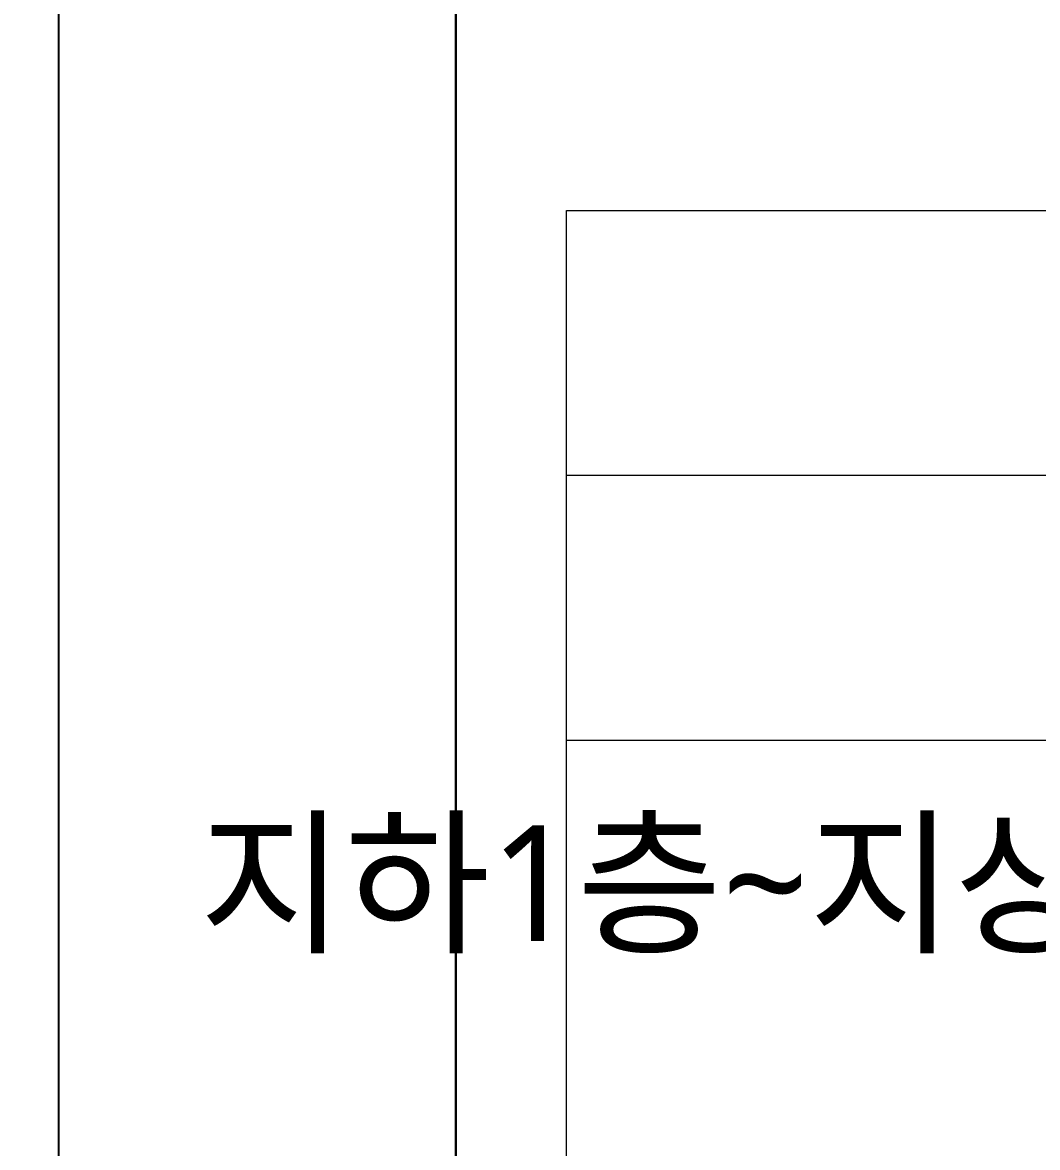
# Model space of a CAD drawing. Header units: millimetres. Extents: x 433 to 50040, y -8477 to -471.
# Drawn here: x 38937 to 39397, y -1601 to -1091 of the extents above; entities that cross this region are included whole.
import ezdxf

# ---------------------------------------------------------------- set-up
doc = ezdxf.new("R2010")
doc.units = ezdxf.units.MM
doc.header["$MEASUREMENT"] = 0
for name, color, linetype, lineweight in [('A-MKXX-NAME', 3, 'CONTINUOUS', 25), ('A-XXXX-INSL2', 8, 'CONTINUOUS', 18), ('A-XXXX-TABL', 7, 'CONTINUOUS', 25)]:
    doc.layers.add(name, color=color, linetype=linetype, lineweight=lineweight)
doc.layers.add('A-XXXX-NPLT', color=144, linetype='CONTINUOUS', lineweight=15, plot=False)
doc.layers.add('RXANNOT', color=4, linetype='CONTINUOUS')
doc.styles.add('맑은고딕', font='malgun.ttf')

# ---------------------------------------------------------------- blocks, each defined once
blk = doc.blocks.new('2')
at = {"layer": 'A-XXXX-NPLT', "ltscale": 50}
for p, q in [((2290, -320), (950, -320)), ((2290, -440), (950, -440))]:
    blk.add_line(p, q, dxfattribs=at)
blk.add_lwpolyline([(2290, -949.9999999821302), (950, -949.9999999821302), (950, -200), (2290, -200)], close=True, dxfattribs=at)
at = {"layer": 'A-XXXX-TABL'}
blk.add_line((720, 0), (720, -1199.99999998213), dxfattribs=at)
for points in [[(900, -1199.99999998213), (0, -1199.99999998213), (0, 0), (900, 0)], [(5340, -1199.99999998213), (900, -1199.99999998213), (900, 0), (5340, 0)]]:
    blk.add_lwpolyline(points, close=True, dxfattribs=at)
blk = doc.blocks.new('양식2')
at = {"layer": 'A-XXXX-INSL2', "xscale": 2.666666666666639, "yscale": 2.666666666666639, "zscale": 2.666666666666639}
blk.add_blockref('2', (8217.678799146048, -40799.94184893278), dxfattribs=at)

msp = doc.modelspace()

# ---------------------------------------------------------------- block references
at = {"layer": 'RXANNOT', "xscale": 0.3750000000000039, "yscale": 0.3750000000000039, "zscale": 0.3750000000000039}
msp.add_blockref('양식2', (35151.87045007436, 14323.490493104), dxfattribs=at)

# ---------------------------------------------------------------- texts
at = {"layer": 'A-MKXX-NAME', "insert": (39017.24999949167, -1483.838088817751), "char_height": 52.50000052500052, "attachment_point": 4, "style": '맑은고딕'}
msp.add_mtext_dynamic_manual_height_columns('지하1층~지상8층', width=52.50000052500052, gutter_width=0, heights=[1193.576704698847], dxfattribs=at)

doc.saveas('drawing.dxf')
